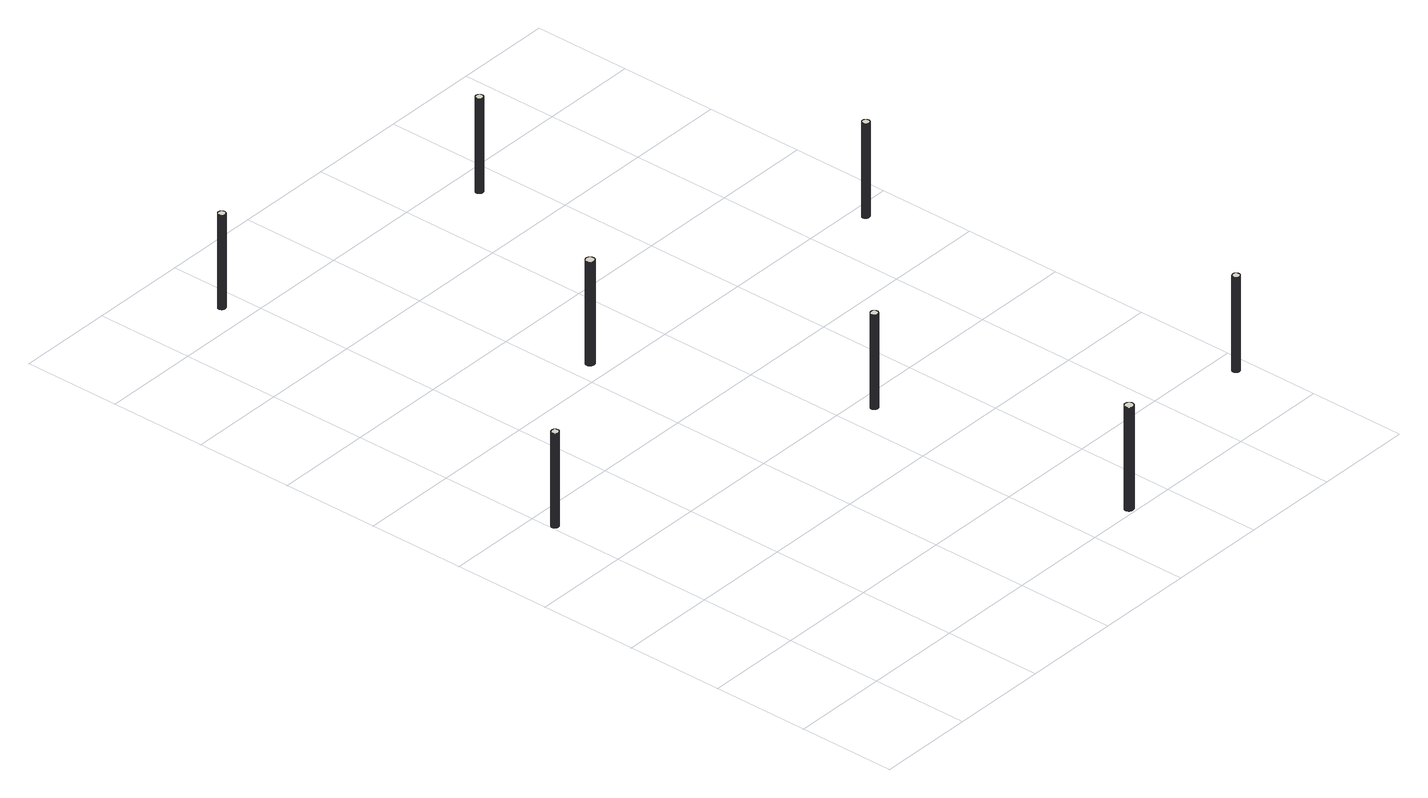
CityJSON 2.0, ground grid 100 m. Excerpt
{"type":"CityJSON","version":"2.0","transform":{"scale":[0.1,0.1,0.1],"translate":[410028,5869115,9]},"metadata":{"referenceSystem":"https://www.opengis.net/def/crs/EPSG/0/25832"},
"CityObjects":{
"building1":{"type":"Building","attributes":{"Gemeindeschluessel":"03454033","AbsoluteHoehe":"10.681","MittlereTraufHoehe":"111.329","Firsthoehe":"111.329","function":"51002_1220","roofType":"1000","measuredHeight":100.65},"address":[{"country":"Germany","locality":"Lorup"}],"geometry":[{"type":"MultiSurface","lod":"1","boundaries":[[[0,1,2,3,4,5,6,7,8,9,10,11,12,13,14,15,16,17,18,19,20,21,22,23,24,25,26,27,28,29,30,31,32,33,34,35,36,37,38,39,40,41,42,43,44,45,46,47,48,49,50,51,52,53,54,55,56,57,58,59,60,61,62,63,64,65,66,67,68]],[[69,70,71,72,73,74,75,76,77,78,79,80,81,82,83,84,85,86,87,88,89,90,91,92,93,94,95,96,97,98,99,100,101,102,103,104,105,106,107,108,109,110,111,112,113,114,115,116,117,118,119,120,121,122,123,124,125,126,127,128,129,130,131,132,133,134,135,136,137]],[[69,137,68,67]],[[70,69,67,66]],[[71,70,66,65]],[[72,71,65,64]],[[73,72,64,63]],[[74,73,63,62]],[[75,74,62,61]],[[76,75,61,60]],[[77,76,60,59]],[[78,77,59,58]],[[79,78,58,57]],[[80,79,57,56]],[[81,80,56,55]],[[82,81,55,54]],[[83,82,54,53]],[[84,83,53,52]],[[85,84,52,51]],[[86,85,51,50]],[[87,86,50,49]],[[88,87,49,48]],[[89,88,48,47]],[[90,89,47,46]],[[91,90,46,45]],[[92,91,45,44]],[[93,92,44,43]],[[94,93,43,42]],[[95,94,42,41]],[[96,95,41,40]],[[97,96,40,39]],[[98,97,39,38]],[[99,98,38,37]],[[100,99,37,36]],[[101,100,36,35]],[[102,101,35,34]],[[103,102,34,33]],[[104,103,33,32]],[[105,104,32,31]],[[106,105,31,30]],[[107,106,30,29]],[[108,107,29,28]],[[109,108,28,27]],[[110,109,27,26]],[[111,110,26,25]],[[112,111,25,24]],[[113,112,24,23]],[[114,113,23,22]],[[115,114,22,21]],[[116,115,21,20]],[[117,116,20,19]],[[118,117,19,18]],[[119,118,18,17]],[[120,119,17,16]],[[121,120,16,15]],[[122,121,15,14]],[[123,122,14,13]],[[124,123,13,12]],[[125,124,12,11]],[[126,125,11,10]],[[127,126,10,9]],[[128,127,9,8]],[[129,128,8,7]],[[130,129,7,6]],[[131,130,6,5]],[[132,131,5,4]],[[133,132,4,3]],[[134,133,3,2]],[[135,134,2,1]],[[136,135,1,0]],[[137,136,0,68]]]}]},
"building2":{"type":"Building","attributes":{"Gemeindeschluessel":"03454033","AbsoluteHoehe":"9.642","MittlereTraufHoehe":"110.21","Firsthoehe":"110.21","function":"51002_1220","roofType":"1000","measuredHeight":100.57},"address":[{"country":"Germany","locality":"Lorup"}],"geometry":[{"type":"MultiSurface","lod":"1","boundaries":[[[138,139,140,141,142,143,144,145,146,147,148,149,150,151,152,153,154,155,156,157,158,159,160,161,162,163,164,165,166,167,168,169,170,171,172,173,174,175,176,177,178,179,180,181,182,183,184,185,186,187,188,189,190,191,192,193,194,195,196,197,198,199,200,201,202,203,204,205,206,207,208,209]],[[210,211,212,213,214,215,216,217,218,219,220,221,222,223,224,225,226,227,228,229,230,231,232,233,234,235,236,237,238,239,240,241,242,243,244,245,246,247,248,249,250,251,252,253,254,255,256,257,258,259,260,261,262,263,264,265,266,267,268,269,270,271,272,273,274,275,276,277,278,279,280,281]],[[210,281,209,208]],[[211,210,208,207]],[[212,211,207,206]],[[213,212,206,205]],[[214,213,205,204]],[[215,214,204,203]],[[216,215,203,202]],[[217,216,202,201]],[[218,217,201,200]],[[219,218,200,199]],[[220,219,199,198]],[[221,220,198,197]],[[222,221,197,196]],[[223,222,196,195]],[[224,223,195,194]],[[225,224,194,193]],[[226,225,193,192]],[[227,226,192,191]],[[228,227,191,190]],[[229,228,190,189]],[[230,229,189,188]],[[231,230,188,187]],[[232,231,187,186]],[[233,232,186,185]],[[234,233,185,184]],[[235,234,184,183]],[[236,235,183,182]],[[237,236,182,181]],[[238,237,181,180]],[[239,238,180,179]],[[240,239,179,178]],[[241,240,178,177]],[[242,241,177,176]],[[243,242,176,175]],[[244,243,175,174]],[[245,244,174,173]],[[246,245,173,172]],[[247,246,172,171]],[[248,247,171,170]],[[249,248,170,169]],[[250,249,169,168]],[[251,250,168,167]],[[252,251,167,166]],[[253,252,166,165]],[[254,253,165,164]],[[255,254,164,163]],[[256,255,163,162]],[[257,256,162,161]],[[258,257,161,160]],[[259,258,160,159]],[[260,259,159,158]],[[261,260,158,157]],[[262,261,157,156]],[[263,262,156,155]],[[264,263,155,154]],[[265,264,154,153]],[[266,265,153,152]],[[267,266,152,151]],[[268,267,151,150]],[[269,268,150,149]],[[270,269,149,148]],[[271,270,148,147]],[[272,271,147,146]],[[273,272,146,145]],[[274,273,145,144]],[[275,274,144,143]],[[276,275,143,142]],[[277,276,142,141]],[[278,277,141,140]],[[279,278,140,139]],[[280,279,139,138]],[[281,280,138,209]]]}]},
"building3":{"type":"Building","attributes":{"Gemeindeschluessel":"03454033","AbsoluteHoehe":"11.215","MittlereTraufHoehe":"121.608","Firsthoehe":"121.608","function":"51002_1220","roofType":"1000","measuredHeight":110.39},"address":[{"country":"Germany","locality":"Lorup"}],"geometry":[{"type":"MultiSurface","lod":"1","boundaries":[[[282,283,284,285,286,287,288,289,290,291,292,293,294,295,296,297,298,299,300,301,302,303,304,305,306,307,308,309,310,311,312,313,314,315,316,317,318,319,320,321,322,323,324,325,326,327,328,329,330,331,332,333,334,335,336,337,338,339,340,341,342,343,344,345,346,347,348,349,350,351,352,353,354,355,356]],[[357,358,359,360,361,362,363,364,365,366,367,368,369,370,371,372,373,374,375,376,377,378,379,380,381,382,383,384,385,386,387,388,389,390,391,392,393,394,395,396,397,398,399,400,401,402,403,404,405,406,407,408,409,410,411,412,413,414,415,416,417,418,419,420,421,422,423,424,425,426,427,428,429,430,431]],[[357,431,356,355]],[[358,357,355,354]],[[359,358,354,353]],[[360,359,353,352]],[[361,360,352,351]],[[362,361,351,350]],[[363,362,350,349]],[[364,363,349,348]],[[365,364,348,347]],[[366,365,347,346]],[[367,366,346,345]],[[368,367,345,344]],[[369,368,344,343]],[[370,369,343,342]],[[371,370,342,341]],[[372,371,341,340]],[[373,372,340,339]],[[374,373,339,338]],[[375,374,338,337]],[[376,375,337,336]],[[377,376,336,335]],[[378,377,335,334]],[[379,378,334,333]],[[380,379,333,332]],[[381,380,332,331]],[[382,381,331,330]],[[383,382,330,329]],[[384,383,329,328]],[[385,384,328,327]],[[386,385,327,326]],[[387,386,326,325]],[[388,387,325,324]],[[389,388,324,323]],[[390,389,323,322]],[[391,390,322,321]],[[392,391,321,320]],[[393,392,320,319]],[[394,393,319,318]],[[395,394,318,317]],[[396,395,317,316]],[[397,396,316,315]],[[398,397,315,314]],[[399,398,314,313]],[[400,399,313,312]],[[401,400,312,311]],[[402,401,311,310]],[[403,402,310,309]],[[404,403,309,308]],[[405,404,308,307]],[[406,405,307,306]],[[407,406,306,305]],[[408,407,305,304]],[[409,408,304,303]],[[410,409,303,302]],[[411,410,302,301]],[[412,411,301,300]],[[413,412,300,299]],[[414,413,299,298]],[[415,414,298,297]],[[416,415,297,296]],[[417,416,296,295]],[[418,417,295,294]],[[419,418,294,293]],[[420,419,293,292]],[[421,420,292,291]],[[422,421,291,290]],[[423,422,290,289]],[[424,423,289,288]],[[425,424,288,287]],[[426,425,287,286]],[[427,426,286,285]],[[428,427,285,284]],[[429,428,284,283]],[[430,429,283,282]],[[431,430,282,356]]]}]},
"building4":{"type":"Building","attributes":{"Gemeindeschluessel":"03454033","AbsoluteHoehe":"10.829","MittlereTraufHoehe":"121.342","Firsthoehe":"121.342","function":"51002_1220","roofType":"1000","measuredHeight":110.51},"address":[{"country":"Germany","locality":"Lorup"}],"geometry":[{"type":"MultiSurface","lod":"1","boundaries":[[[432,433,434,435,436,437,438,439,440,441,442,443,444,445,446,447,448,449,450,451,452,453,454,455,456,457,458,459,460,461,462,463,464,465,466,467,468,469,470,471,472,473,474,475,476,477,478,479,480,481,482,483,484,485,486,487,488,489,490,491,492,493,494,495,496,497,498,499,500,501,502,503,504,505,506,507]],[[508,509,510,511,512,513,514,515,516,517,518,519,520,521,522,523,524,525,526,527,528,529,530,531,532,533,534,535,536,537,538,539,540,541,542,543,544,545,546,547,548,549,550,551,552,553,554,555,556,557,558,559,560,561,562,563,564,565,566,567,568,569,570,571,572,573,574,575,576,577,578,579,580,581,582,583]],[[508,583,507,506]],[[509,508,506,505]],[[510,509,505,504]],[[511,510,504,503]],[[512,511,503,502]],[[513,512,502,501]],[[514,513,501,500]],[[515,514,500,499]],[[516,515,499,498]],[[517,516,498,497]],[[518,517,497,496]],[[519,518,496,495]],[[520,519,495,494]],[[521,520,494,493]],[[522,521,493,492]],[[523,522,492,491]],[[524,523,491,490]],[[525,524,490,489]],[[526,525,489,488]],[[527,526,488,487]],[[528,527,487,486]],[[529,528,486,485]],[[530,529,485,484]],[[531,530,484,483]],[[532,531,483,482]],[[533,532,482,481]],[[534,533,481,480]],[[535,534,480,479]],[[536,535,479,478]],[[537,536,478,477]],[[538,537,477,476]],[[539,538,476,475]],[[540,539,475,474]],[[541,540,474,473]],[[542,541,473,472]],[[543,542,472,471]],[[544,543,471,470]],[[545,544,470,469]],[[546,545,469,468]],[[547,546,468,467]],[[548,547,467,466]],[[549,548,466,465]],[[550,549,465,464]],[[551,550,464,463]],[[552,551,463,462]],[[553,552,462,461]],[[554,553,461,460]],[[555,554,460,459]],[[556,555,459,458]],[[557,556,458,457]],[[558,557,457,456]],[[559,558,456,455]],[[560,559,455,454]],[[561,560,454,453]],[[562,561,453,452]],[[563,562,452,451]],[[564,563,451,450]],[[565,564,450,449]],[[566,565,449,448]],[[567,566,448,447]],[[568,567,447,446]],[[569,568,446,445]],[[570,569,445,444]],[[571,570,444,443]],[[572,571,443,442]],[[573,572,442,441]],[[574,573,441,440]],[[575,574,440,439]],[[576,575,439,438]],[[577,576,438,437]],[[578,577,437,436]],[[579,578,436,435]],[[580,579,435,434]],[[581,580,434,433]],[[582,581,433,432]],[[583,582,432,507]]]}]},
"building5":{"type":"Building","attributes":{"Gemeindeschluessel":"03454033","AbsoluteHoehe":"10.778","MittlereTraufHoehe":"111.616","Firsthoehe":"111.616","function":"51002_1220","roofType":"1000","measuredHeight":100.84},"address":[{"country":"Germany","locality":"Lorup"}],"geometry":[{"type":"MultiSurface","lod":"1","boundaries":[[[584,585,586,587,588,589,590,591,592,593,594,595,596,597,598,599,600,601,602,603,604,605,606,607,608,609,610,611,612,613,614,615,616,617,618,619,620,621,622,623,624,625,626,627,628,629,630,631,632,633,634,635,636,637,638,639,640,641,642,643,644,645,646,647,648,649,650,651,652,653,654,655]],[[656,657,658,659,660,661,662,663,664,665,666,667,668,669,670,671,672,673,674,675,676,677,678,679,680,681,682,683,684,685,686,687,688,689,690,691,692,693,694,695,696,697,698,699,700,701,702,703,704,705,706,707,708,709,710,711,712,713,714,715,716,717,718,719,720,721,722,723,724,725,726,727]],[[656,727,655,654]],[[657,656,654,653]],[[658,657,653,652]],[[659,658,652,651]],[[660,659,651,650]],[[661,660,650,649]],[[662,661,649,648]],[[663,662,648,647]],[[664,663,647,646]],[[665,664,646,645]],[[666,665,645,644]],[[667,666,644,643]],[[668,667,643,642]],[[669,668,642,641]],[[670,669,641,640]],[[671,670,640,639]],[[672,671,639,638]],[[673,672,638,637]],[[674,673,637,636]],[[675,674,636,635]],[[676,675,635,634]],[[677,676,634,633]],[[678,677,633,632]],[[679,678,632,631]],[[680,679,631,630]],[[681,680,630,629]],[[682,681,629,628]],[[683,682,628,627]],[[684,683,627,626]],[[685,684,626,625]],[[686,685,625,624]],[[687,686,624,623]],[[688,687,623,622]],[[689,688,622,621]],[[690,689,621,620]],[[691,690,620,619]],[[692,691,619,618]],[[693,692,618,617]],[[694,693,617,616]],[[695,694,616,615]],[[696,695,615,614]],[[697,696,614,613]],[[698,697,613,612]],[[699,698,612,611]],[[700,699,611,610]],[[701,700,610,609]],[[702,701,609,608]],[[703,702,608,607]],[[704,703,607,606]],[[705,704,606,605]],[[706,705,605,604]],[[707,706,604,603]],[[708,707,603,602]],[[709,708,602,601]],[[710,709,601,600]],[[711,710,600,599]],[[712,711,599,598]],[[713,712,598,597]],[[714,713,597,596]],[[715,714,596,595]],[[716,715,595,594]],[[717,716,594,593]],[[718,717,593,592]],[[719,718,592,591]],[[720,719,591,590]],[[721,720,590,589]],[[722,721,589,588]],[[723,722,588,587]],[[724,723,587,586]],[[725,724,586,585]],[[726,725,585,584]],[[727,726,584,655]]]}]},
"building6":{"type":"Building","attributes":{"Gemeindeschluessel":"03454033","AbsoluteHoehe":"9.78","MittlereTraufHoehe":"110.847","Firsthoehe":"110.847","function":"51002_1220","roofType":"1000","measuredHeight":101.07},"address":[{"country":"Germany","locality":"Lorup"}],"geometry":[{"type":"MultiSurface","lod":"1","boundaries":[[[728,729,730,731,732,733,734,735,736,737,738,739,740,741,742,743,744,745,746,747,748,749,750,751,752,753,754,755,756,757,758,759,760,761,762,763,764,765,766,767,768,769,770,771,772,773,774,775,776,777,778,779,780,781,782,783,784,785,786,787,788,789,790,791,792,793,794,795,796,797,798]],[[799,800,801,802,803,804,805,806,807,808,809,810,811,812,813,814,815,816,817,818,819,820,821,822,823,824,825,826,827,828,829,830,831,832,833,834,835,836,837,838,839,840,841,842,843,844,845,846,847,848,849,850,851,852,853,854,855,856,857,858,859,860,861,862,863,864,865,866,867,868,869]],[[799,869,798,797]],[[800,799,797,796]],[[801,800,796,795]],[[802,801,795,794]],[[803,802,794,793]],[[804,803,793,792]],[[805,804,792,791]],[[806,805,791,790]],[[807,806,790,789]],[[808,807,789,788]],[[809,808,788,787]],[[810,809,787,786]],[[811,810,786,785]],[[812,811,785,784]],[[813,812,784,783]],[[814,813,783,782]],[[815,814,782,781]],[[816,815,781,780]],[[817,816,780,779]],[[818,817,779,778]],[[819,818,778,777]],[[820,819,777,776]],[[821,820,776,775]],[[822,821,775,774]],[[823,822,774,773]],[[824,823,773,772]],[[825,824,772,771]],[[826,825,771,770]],[[827,826,770,769]],[[828,827,769,768]],[[829,828,768,767]],[[830,829,767,766]],[[831,830,766,765]],[[832,831,765,764]],[[833,832,764,763]],[[834,833,763,762]],[[835,834,762,761]],[[836,835,761,760]],[[837,836,760,759]],[[838,837,759,758]],[[839,838,758,757]],[[840,839,757,756]],[[841,840,756,755]],[[842,841,755,754]],[[843,842,754,753]],[[844,843,753,752]],[[845,844,752,751]],[[846,845,751,750]],[[847,846,750,749]],[[848,847,749,748]],[[849,848,748,747]],[[850,849,747,746]],[[851,850,746,745]],[[852,851,745,744]],[[853,852,744,743]],[[854,853,743,742]],[[855,854,742,741]],[[856,855,741,740]],[[857,856,740,739]],[[858,857,739,738]],[[859,858,738,737]],[[860,859,737,736]],[[861,860,736,735]],[[862,861,735,734]],[[863,862,734,733]],[[864,863,733,732]],[[865,864,732,731]],[[866,865,731,730]],[[867,866,730,729]],[[868,867,729,728]],[[869,868,728,798]]]}]},
"building7":{"type":"Building","attributes":{"Gemeindeschluessel":"03454033","AbsoluteHoehe":"11.916","MittlereTraufHoehe":"113.248","Firsthoehe":"113.248","function":"51002_1220","roofType":"1000","measuredHeight":101.33},"address":[{"country":"Germany","locality":"Lorup"}],"geometry":[{"type":"MultiSurface","lod":"1","boundaries":[[[870,871,872,873,874,875,876,877,878,879,880,881,882,883,884,885,886,887,888,889,890,891,892,893,894,895,896,897,898,899,900,901,902,903,904,905,906,907,908,909,910,911,912,913,914,915,916,917,918,919,920,921,922,923,924,925,926,927,928,929,930,931,932,933,934,935,936,937,938,939,940,941]],[[942,943,944,945,946,947,948,949,950,951,952,953,954,955,956,957,958,959,960,961,962,963,964,965,966,967,968,969,970,971,972,973,974,975,976,977,978,979,980,981,982,983,984,985,986,987,988,989,990,991,992,993,994,995,996,997,998,999,1000,1001,1002,1003,1004,1005,1006,1007,1008,1009,1010,1011,1012,1013]],[[942,1013,941,940]],[[943,942,940,939]],[[944,943,939,938]],[[945,944,938,937]],[[946,945,937,936]],[[947,946,936,935]],[[948,947,935,934]],[[949,948,934,933]],[[950,949,933,932]],[[951,950,932,931]],[[952,951,931,930]],[[953,952,930,929]],[[954,953,929,928]],[[955,954,928,927]],[[956,955,927,926]],[[957,956,926,925]],[[958,957,925,924]],[[959,958,924,923]],[[960,959,923,922]],[[961,960,922,921]],[[962,961,921,920]],[[963,962,920,919]],[[964,963,919,918]],[[965,964,918,917]],[[966,965,917,916]],[[967,966,916,915]],[[968,967,915,914]],[[969,968,914,913]],[[970,969,913,912]],[[971,970,912,911]],[[972,971,911,910]],[[973,972,910,909]],[[974,973,909,908]],[[975,974,908,907]],[[976,975,907,906]],[[977,976,906,905]],[[978,977,905,904]],[[979,978,904,903]],[[980,979,903,902]],[[981,980,902,901]],[[982,981,901,900]],[[983,982,900,899]],[[984,983,899,898]],[[985,984,898,897]],[[986,985,897,896]],[[987,986,896,895]],[[988,987,895,894]],[[989,988,894,893]],[[990,989,893,892]],[[991,990,892,891]],[[992,991,891,890]],[[993,992,890,889]],[[994,993,889,888]],[[995,994,888,887]],[[996,995,887,886]],[[997,996,886,885]],[[998,997,885,884]],[[999,998,884,883]],[[1000,999,883,882]],[[1001,1000,882,881]],[[1002,1001,881,880]],[[1003,1002,880,879]],[[1004,1003,879,878]],[[1005,1004,878,877]],[[1006,1005,877,876]],[[1007,1006,876,875]],[[1008,1007,875,874]],[[1009,1008,874,873]],[[1010,1009,873,872]],[[1011,1010,872,871]],[[1012,1011,871,870]],[[1013,1012,870,941]]]}]},
"building8":{"type":"Building","attributes":{"Gemeindeschluessel":"03454033","AbsoluteHoehe":"11.683","MittlereTraufHoehe":"112.463","Firsthoehe":"112.463","function":"51002_1220","roofType":"1000","measuredHeight":100.78},"address":[{"country":"Germany","locality":"Lorup"}],"geometry":[{"type":"MultiSurface","lod":"1","boundaries":[[[1014,1015,1016,1017,1018,1019,1020,1021,1022,1023,1024,1025,1026,1027,1028,1029,1030,1031,1032,1033,1034,1035,1036,1037,1038,1039,1040,1041,1042,1043,1044,1045,1046,1047,1048,1049,1050,1051,1052,1053,1054,1055,1056,1057,1058,1059,1060,1061,1062,1063,1064,1065,1066,1067,1068,1069,1070,1071,1072,1073,1074,1075,1076,1077,1078,1079,1080,1081,1082,1083,1084,1085]],[[1086,1087,1088,1089,1090,1091,1092,1093,1094,1095,1096,1097,1098,1099,1100,1101,1102,1103,1104,1105,1106,1107,1108,1109,1110,1111,1112,1113,1114,1115,1116,1117,1118,1119,1120,1121,1122,1123,1124,1125,1126,1127,1128,1129,1130,1131,1132,1133,1134,1135,1136,1137,1138,1139,1140,1141,1142,1143,1144,1145,1146,1147,1148,1149,1150,1151,1152,1153,1154,1155,1156,1157]],[[1086,1157,1085,1084]],[[1087,1086,1084,1083]],[[1088,1087,1083,1082]],[[1089,1088,1082,1081]],[[1090,1089,1081,1080]],[[1091,1090,1080,1079]],[[1092,1091,1079,1078]],[[1093,1092,1078,1077]],[[1094,1093,1077,1076]],[[1095,1094,1076,1075]],[[1096,1095,1075,1074]],[[1097,1096,1074,1073]],[[1098,1097,1073,1072]],[[1099,1098,1072,1071]],[[1100,1099,1071,1070]],[[1101,1100,1070,1069]],[[1102,1101,1069,1068]],[[1103,1102,1068,1067]],[[1104,1103,1067,1066]],[[1105,1104,1066,1065]],[[1106,1105,1065,1064]],[[1107,1106,1064,1063]],[[1108,1107,1063,1062]],[[1109,1108,1062,1061]],[[1110,1109,1061,1060]],[[1111,1110,1060,1059]],[[1112,1111,1059,1058]],[[1113,1112,1058,1057]],[[1114,1113,1057,1056]],[[1115,1114,1056,1055]],[[1116,1115,1055,1054]],[[1117,1116,1054,1053]],[[1118,1117,1053,1052]],[[1119,1118,1052,1051]],[[1120,1119,1051,1050]],[[1121,1120,1050,1049]],[[1122,1121,1049,1048]],[[1123,1122,1048,1047]],[[1124,1123,1047,1046]],[[1125,1124,1046,1045]],[[1126,1125,1045,1044]],[[1127,1126,1044,1043]],[[1128,1127,1043,1042]],[[1129,1128,1042,1041]],[[1130,1129,1041,1040]],[[1131,1130,1040,1039]],[[1132,1131,1039,1038]],[[1133,1132,1038,1037]],[[1134,1133,1037,1036]],[[1135,1134,1036,1035]],[[1136,1135,1035,1034]],[[1137,1136,1034,1033]],[[1138,1137,1033,1032]],[[1139,1138,1032,1031]],[[1140,1139,1031,1030]],[[1141,1140,1030,1029]],[[1142,1141,1029,1028]],[[1143,1142,1028,1027]],[[1144,1143,1027,1026]],[[1145,1144,1026,1025]],[[1146,1145,1025,1024]],[[1147,1146,1024,1023]],[[1148,1147,1023,1022]],[[1149,1148,1022,1021]],[[1150,1149,1021,1020]],[[1151,1150,1020,1019]],[[1152,1151,1019,1018]],[[1153,1152,1018,1017]],[[1154,1153,1017,1016]],[[1155,1154,1016,1015]],[[1156,1155,1015,1014]],[[1157,1156,1014,1085]]]}]}
},
"vertices":[
[21,3795,1023],[17,3793,1023],[14,3790,1023],[11,3787,1023],[9,3783,1023],[7,3780,1023],[6,3777,1023],[5,3774,1023],[4,3771,1023],[4,3768,1023],[4,3765,1023],[4,3763,1023],[4,3760,1023],[4,3758,1023],[5,3755,1023],[5,3752,1023],[7,3749,1023],[8,3746,1023],[10,3743,1023],[12,3739,1023],[15,3736,1023],[18,3734,1023],[22,3731,1023],[23,3731,1023],[27,3729,1023],[31,3727,1023],[35,3726,1023],[39,3726,1023],[43,3726,1023],[46,3726,1023],[50,3727,1023],[53,3728,1023],[55,3729,1023],[58,3730,1023],[60,3731,1023],[62,3732,1023],[64,3734,1023],[67,3736,1023],[69,3738,1023],[71,3740,1023],[73,3743,1023],[75,3746,1023],[76,3750,1023],[77,3754,1023],[78,3758,1023],[79,3763,1023],[79,3765,1023],[78,3770,1023],[77,3774,1023],[76,3778,1023],[74,3781,1023],[73,3784,1023],[71,3787,1023],[68,3790,1023],[66,3792,1023],[64,3794,1023],[62,3795,1023],[60,3796,1023],[57,3798,1023],[55,3799,1023],[52,3800,1023],[49,3800,1023],[46,3801,1023],[43,3801,1023],[39,3801,1023],[35,3801,1023],[31,3800,1023],[27,3798,1023],[23,3796,1023],[27,3798,17],[31,3800,17],[35,3801,17],[39,3801,17],[43,3801,17],[46,3801,17],[49,3800,17],[52,3800,17],[55,3799,17],[57,3798,17],[60,3796,17],[62,3795,17],[64,3794,17],[66,3792,17],[68,3790,17],[71,3787,17],[73,3784,17],[74,3781,17],[76,3778,17],[77,3774,17],[78,3770,17],[79,3765,17],[79,3763,17],[78,3758,17],[77,3754,17],[76,3750,17],[75,3746,17],[73,3743,17],[71,3740,17],[69,3738,17],[67,3736,17],[64,3734,17],[62,3732,17],[60,3731,17],[58,3730,17],[55,3729,17],[53,3728,17],[50,3727,17],[46,3726,17],[43,3726,17],[39,3726,17],[35,3726,17],[31,3727,17],[27,3729,17],[23,3731,17],[22,3731,17],[18,3734,17],[15,3736,17],[12,3739,17],[10,3743,17],[8,3746,17],[7,3749,17],[5,3752,17],[5,3755,17],[4,3758,17],[4,3760,17],[4,3763,17],[4,3765,17],[4,3768,17],[4,3771,17],[5,3774,17],[6,3777,17],[7,3780,17],[9,3783,17],[11,3787,17],[14,3790,17],[17,3793,17],[21,3795,17],[23,3796,17],
[776,8306,1012],[775,8306,1012],[771,8303,1012],[768,8301,1012],[765,8298,1012],[763,8295,1012],[761,8291,1012],[760,8288,1012],[759,8285,1012],[758,8282,1012],[757,8279,1012],[757,8277,1012],[757,8274,1012],[757,8272,1012],[757,8269,1012],[758,8266,1012],[759,8263,1012],[760,8260,1012],[761,8257,1012],[763,8254,1012],[765,8251,1012],[768,8247,1012],[771,8245,1012],[775,8242,1012],[776,8242,1012],[776,8241,1012],[780,8239,1012],[784,8238,1012],[788,8237,1012],[792,8237,1012],[796,8237,1012],[799,8237,1012],[803,8238,1012],[806,8238,1012],[808,8239,1012],[811,8241,1012],[813,8242,1012],[815,8243,1012],[817,8245,1012],[820,8246,1012],[822,8249,1012],[824,8251,1012],[826,8254,1012],[828,8257,1012],[829,8261,1012],[830,8265,1012],[831,8269,1012],[832,8273,1012],[832,8274,1012],[832,8275,1012],[831,8279,1012],[830,8284,1012],[829,8287,1012],[828,8291,1012],[826,8294,1012],[824,8297,1012],[822,8300,1012],[820,8302,1012],[817,8304,1012],[815,8305,1012],[813,8306,1012],[811,8308,1012],[808,8309,1012],[806,8310,1012],[803,8311,1012],[799,8311,1012],[796,8311,1012],[792,8311,1012],[788,8311,1012],[784,8310,1012],[780,8309,1012],[776,8307,1012],[780,8309,6],[784,8310,6],[788,8311,6],[792,8311,6],[796,8311,6],[799,8311,6],[803,8311,6],[806,8310,6],[808,8309,6],[811,8308,6],[813,8306,6],[815,8305,6],[817,8304,6],[820,8302,6],[822,8300,6],[824,8297,6],[826,8294,6],[828,8291,6],[829,8287,6],[830,8284,6],[831,8279,6],[832,8275,6],[832,8274,6],[832,8273,6],[831,8269,6],[830,8265,6],[829,8261,6],[828,8257,6],[826,8254,6],[824,8251,6],[822,8249,6],[820,8246,6],[817,8245,6],[815,8243,6],[813,8242,6],[811,8241,6],[808,8239,6],[806,8238,6],[803,8238,6],[799,8237,6],[796,8237,6],[792,8237,6],[788,8237,6],[784,8238,6],[780,8239,6],[776,8241,6],[776,8242,6],[775,8242,6],[771,8245,6],[768,8247,6],[765,8251,6],[763,8254,6],[761,8257,6],[760,8260,6],[759,8263,6],[758,8266,6],[757,8269,6],[757,8272,6],[757,8274,6],[757,8277,6],[757,8279,6],[758,8282,6],[759,8285,6],[760,8288,6],[761,8291,6],[763,8295,6],[765,8298,6],[768,8301,6],[771,8303,6],[775,8306,6],[776,8306,6],[776,8307,6],
[3498,78,1126],[3496,74,1126],[3494,71,1126],[3493,67,1126],[3492,64,1126],[3491,60,1126],[3490,57,1126],[3490,54,1126],[3490,51,1126],[3490,48,1126],[3490,46,1126],[3491,43,1126],[3492,40,1126],[3493,37,1126],[3494,34,1126],[3496,30,1126],[3498,27,1126],[3500,24,1126],[3503,21,1126],[3505,19,1126],[3507,18,1126],[3511,15,1126],[3515,12,1126],[3520,10,1126],[3525,9,1126],[3530,8,1126],[3534,8,1126],[3539,8,1126],[3543,9,1126],[3547,10,1126],[3551,11,1126],[3554,13,1126],[3557,14,1126],[3560,16,1126],[3562,18,1126],[3565,20,1126],[3566,22,1126],[3568,24,1126],[3570,26,1126],[3572,29,1126],[3573,32,1126],[3575,35,1126],[3576,38,1126],[3577,42,1126],[3578,46,1126],[3578,50,1126],[3578,55,1126],[3578,60,1126],[3576,64,1126],[3575,69,1126],[3573,74,1126],[3570,78,1126],[3566,82,1126],[3565,84,1126],[3564,84,1126],[3561,87,1126],[3558,89,1126],[3554,91,1126],[3550,93,1126],[3547,94,1126],[3544,95,1126],[3540,96,1126],[3537,96,1126],[3534,96,1126],[3532,96,1126],[3529,96,1126],[3526,95,1126],[3523,95,1126],[3520,94,1126],[3517,93,1126],[3513,91,1126],[3510,89,1126],[3507,87,1126],[3503,84,1126],[3500,80,1126],[3503,84,22],[3507,87,22],[3510,89,22],[3513,91,22],[3517,93,22],[3520,94,22],[3523,95,22],[3526,95,22],[3529,96,22],[3532,96,22],[3534,96,22],[3537,96,22],[3540,96,22],[3544,95,22],[3547,94,22],[3550,93,22],[3554,91,22],[3558,89,22],[3561,87,22],[3564,84,22],[3565,84,22],[3566,82,22],[3570,78,22],[3573,74,22],[3575,69,22],[3576,64,22],[3578,60,22],[3578,55,22],[3578,50,22],[3578,46,22],[3577,42,22],[3576,38,22],[3575,35,22],[3573,32,22],[3572,29,22],[3570,26,22],[3568,24,22],[3566,22,22],[3565,20,22],[3562,18,22],[3560,16,22],[3557,14,22],[3554,13,22],[3551,11,22],[3547,10,22],[3543,9,22],[3539,8,22],[3534,8,22],[3530,8,22],[3525,9,22],[3520,10,22],[3515,12,22],[3511,15,22],[3507,18,22],[3505,19,22],[3503,21,22],[3500,24,22],[3498,27,22],[3496,30,22],[3494,34,22],[3493,37,22],[3492,40,22],[3491,43,22],[3490,46,22],[3490,48,22],[3490,51,22],[3490,54,22],[3490,57,22],[3491,60,22],[3492,64,22],[3493,67,22],[3494,71,22],[3496,74,22],[3498,78,22],[3500,80,22],
[2176,5175,1123],[2177,5175,1123],[2180,5170,1123],[2183,5167,1123],[2187,5163,1123],[2191,5160,1123],[2195,5158,1123],[2199,5156,1123],[2203,5155,1123],[2207,5154,1123],[2211,5153,1123],[2214,5153,1123],[2218,5153,1123],[2221,5154,1123],[2224,5154,1123],[2227,5155,1123],[2230,5156,1123],[2232,5157,1123],[2235,5158,1123],[2237,5159,1123],[2240,5161,1123],[2243,5163,1123],[2246,5166,1123],[2248,5169,1123],[2251,5172,1123],[2253,5176,1123],[2255,5180,1123],[2257,5184,1123],[2258,5189,1123],[2259,5194,1123],[2259,5199,1123],[2258,5204,1123],[2258,5205,1123],[2258,5206,1123],[2257,5210,1123],[2255,5214,1123],[2254,5218,1123],[2252,5222,1123],[2250,5224,1123],[2247,5227,1123],[2245,5229,1123],[2243,5232,1123],[2240,5233,1123],[2238,5235,1123],[2236,5236,1123],[2233,5237,1123],[2230,5239,1123],[2227,5240,1123],[2224,5241,1123],[2220,5241,1123],[2216,5241,1123],[2212,5241,1123],[2208,5241,1123],[2204,5240,1123],[2202,5240,1123],[2198,5238,1123],[2194,5237,1123],[2191,5234,1123],[2187,5232,1123],[2184,5229,1123],[2182,5227,1123],[2180,5224,1123],[2178,5221,1123],[2176,5219,1123],[2175,5216,1123],[2174,5214,1123],[2173,5211,1123],[2172,5208,1123],[2171,5205,1123],[2171,5202,1123],[2171,5199,1123],[2171,5195,1123],[2171,5191,1123],[2172,5187,1123],[2173,5183,1123],[2175,5179,1123],[2173,5183,18],[2172,5187,18],[2171,5191,18],[2171,5195,18],[2171,5199,18],[2171,5202,18],[2171,5205,18],[2172,5208,18],[2173,5211,18],[2174,5214,18],[2175,5216,18],[2176,5219,18],[2178,5221,18],[2180,5224,18],[2182,5227,18],[2184,5229,18],[2187,5232,18],[2191,5234,18],[2194,5237,18],[2198,5238,18],[2202,5240,18],[2204,5240,18],[2208,5241,18],[2212,5241,18],[2216,5241,18],[2220,5241,18],[2224,5241,18],[2227,5240,18],[2230,5239,18],[2233,5237,18],[2236,5236,18],[2238,5235,18],[2240,5233,18],[2243,5232,18],[2245,5229,18],[2247,5227,18],[2250,5224,18],[2252,5222,18],[2254,5218,18],[2255,5214,18],[2257,5210,18],[2258,5206,18],[2258,5205,18],[2258,5204,18],[2259,5199,18],[2259,5194,18],[2258,5189,18],[2257,5184,18],[2255,5180,18],[2253,5176,18],[2251,5172,18],[2248,5169,18],[2246,5166,18],[2243,5163,18],[2240,5161,18],[2237,5159,18],[2235,5158,18],[2232,5157,18],[2230,5156,18],[2227,5155,18],[2224,5154,18],[2221,5154,18],[2218,5153,18],[2214,5153,18],[2211,5153,18],[2207,5154,18],[2203,5155,18],[2199,5156,18],[2195,5158,18],[2191,5160,18],[2187,5163,18],[2183,5167,18],[2180,5170,18],[2177,5175,18],[2176,5175,18],[2175,5179,18],
[3290,2788,1026],[3291,2788,1026],[3295,2786,1026],[3299,2785,1026],[3303,2784,1026],[3307,2783,1026],[3311,2783,1026],[3314,2784,1026],[3318,2784,1026],[3321,2785,1026],[3323,2786,1026],[3326,2787,1026],[3328,2788,1026],[3330,2790,1026],[3332,2791,1026],[3334,2793,1026],[3337,2795,1026],[3339,2798,1026],[3341,2801,1026],[3343,2804,1026],[3344,2807,1026],[3345,2811,1026],[3346,2816,1026],[3347,2820,1026],[3347,2821,1026],[3347,2822,1026],[3346,2827,1026],[3345,2831,1026],[3344,2835,1026],[3343,2838,1026],[3341,2841,1026],[3339,2844,1026],[3337,2847,1026],[3335,2849,1026],[3332,2851,1026],[3330,2852,1026],[3328,2854,1026],[3326,2855,1026],[3323,2856,1026],[3321,2857,1026],[3318,2858,1026],[3315,2859,1026],[3311,2859,1026],[3307,2859,1026],[3303,2859,1026],[3300,2858,1026],[3295,2856,1026],[3291,2854,1026],[3290,2854,1026],[3289,2853,1026],[3285,2851,1026],[3282,2848,1026],[3279,2845,1026],[3277,2842,1026],[3275,2838,1026],[3274,2835,1026],[3273,2832,1026],[3272,2829,1026],[3271,2826,1026],[3271,2824,1026],[3271,2821,1026],[3271,2819,1026],[3271,2816,1026],[3272,2813,1026],[3273,2810,1026],[3274,2807,1026],[3275,2804,1026],[3277,2801,1026],[3279,2798,1026],[3282,2795,1026],[3285,2792,1026],[3289,2789,1026],[3285,2792,18],[3282,2795,18],[3279,2798,18],[3277,2801,18],[3275,2804,18],[3274,2807,18],[3273,2810,18],[3272,2813,18],[3271,2816,18],[3271,2819,18],[3271,2821,18],[3271,2824,18],[3271,2826,18],[3272,2829,18],[3273,2832,18],[3274,2835,18],[3275,2838,18],[3277,2842,18],[3279,2845,18],[3282,2848,18],[3285,2851,18],[3289,2853,18],[3290,2854,18],[3291,2854,18],[3295,2856,18],[3300,2858,18],[3303,2859,18],[3307,2859,18],[3311,2859,18],[3315,2859,18],[3318,2858,18],[3321,2857,18],[3323,2856,18],[3326,2855,18],[3328,2854,18],[3330,2852,18],[3332,2851,18],[3335,2849,18],[3337,2847,18],[3339,2844,18],[3341,2841,18],[3343,2838,18],[3344,2835,18],[3345,2831,18],[3346,2827,18],[3347,2822,18],[3347,2821,18],[3347,2820,18],[3346,2816,18],[3345,2811,18],[3344,2807,18],[3343,2804,18],[3341,2801,18],[3339,2798,18],[3337,2795,18],[3334,2793,18],[3332,2791,18],[3330,2790,18],[3328,2788,18],[3326,2787,18],[3323,2786,18],[3321,2785,18],[3318,2784,18],[3314,2784,18],[3311,2783,18],[3307,2783,18],[3303,2784,18],[3299,2785,18],[3295,2786,18],[3291,2788,18],[3290,2788,18],[3289,2789,18],
[3660,7691,1018],[3664,7689,1018],[3668,7687,1018],[3672,7686,1018],[3676,7686,1018],[3680,7686,1018],[3683,7686,1018],[3686,7687,1018],[3689,7688,1018],[3692,7689,1018],[3695,7690,1018],[3697,7691,1018],[3699,7692,1018],[3701,7694,1018],[3703,7696,1018],[3706,7698,1018],[3708,7700,1018],[3710,7703,1018],[3711,7706,1018],[3713,7710,1018],[3714,7714,1018],[3715,7718,1018],[3716,7722,1018],[3716,7723,1018],[3716,7724,1018],[3715,7729,1018],[3714,7733,1018],[3713,7737,1018],[3711,7740,1018],[3710,7743,1018],[3708,7746,1018],[3706,7749,1018],[3703,7751,1018],[3701,7753,1018],[3699,7754,1018],[3697,7756,1018],[3695,7757,1018],[3692,7758,1018],[3689,7759,1018],[3686,7760,1018],[3683,7760,1018],[3680,7761,1018],[3676,7761,1018],[3672,7760,1018],[3668,7759,1018],[3664,7758,1018],[3660,7756,1018],[3659,7756,1018],[3659,7755,1018],[3655,7753,1018],[3652,7750,1018],[3649,7747,1018],[3647,7744,1018],[3645,7741,1018],[3643,7737,1018],[3642,7734,1018],[3642,7731,1018],[3641,7729,1018],[3641,7726,1018],[3641,7723,1018],[3641,7721,1018],[3641,7718,1018],[3642,7715,1018],[3642,7712,1018],[3643,7709,1018],[3645,7706,1018],[3647,7703,1018],[3649,7700,1018],[3652,7697,1018],[3655,7694,1018],[3659,7691,1018],[3655,7694,8],[3652,7697,8],[3649,7700,8],[3647,7703,8],[3645,7706,8],[3643,7709,8],[3642,7712,8],[3642,7715,8],[3641,7718,8],[3641,7721,8],[3641,7723,8],[3641,7726,8],[3641,7729,8],[3642,7731,8],[3642,7734,8],[3643,7737,8],[3645,7741,8],[3647,7744,8],[3649,7747,8],[3652,7750,8],[3655,7753,8],[3659,7755,8],[3659,7756,8],[3660,7756,8],[3664,7758,8],[3668,7759,8],[3672,7760,8],[3676,7761,8],[3680,7761,8],[3683,7760,8],[3686,7760,8],[3689,7759,8],[3692,7758,8],[3695,7757,8],[3697,7756,8],[3699,7754,8],[3701,7753,8],[3703,7751,8],[3706,7749,8],[3708,7746,8],[3710,7743,8],[3711,7740,8],[3713,7737,8],[3714,7733,8],[3715,7729,8],[3716,7724,8],[3716,7723,8],[3716,7722,8],[3715,7718,8],[3714,7714,8],[3713,7710,8],[3711,7706,8],[3710,7703,8],[3708,7700,8],[3706,7698,8],[3703,7696,8],[3701,7694,8],[3699,7692,8],[3697,7691,8],[3695,7690,8],[3692,7689,8],[3689,7688,8],[3686,7687,8],[3683,7686,8],[3680,7686,8],[3676,7686,8],[3672,7686,8],[3668,7687,8],[3664,7689,8],[3660,7691,8],[3659,7691,8],
[5800,711,1042],[5801,710,1042],[5805,708,1042],[5809,707,1042],[5813,706,1042],[5817,706,1042],[5820,706,1042],[5824,706,1042],[5827,707,1042],[5830,708,1042],[5833,708,1042],[5835,710,1042],[5838,711,1042],[5840,712,1042],[5842,714,1042],[5844,716,1042],[5846,718,1042],[5848,720,1042],[5850,723,1042],[5852,726,1042],[5854,730,1042],[5855,734,1042],[5856,738,1042],[5856,742,1042],[5856,743,1042],[5856,744,1042],[5856,749,1042],[5855,753,1042],[5854,757,1042],[5852,760,1042],[5850,763,1042],[5848,766,1042],[5846,769,1042],[5844,771,1042],[5842,773,1042],[5840,774,1042],[5838,776,1042],[5835,777,1042],[5833,778,1042],[5830,779,1042],[5827,780,1042],[5824,780,1042],[5820,781,1042],[5817,781,1042],[5813,780,1042],[5809,779,1042],[5805,778,1042],[5801,776,1042],[5800,776,1042],[5799,775,1042],[5796,773,1042],[5792,770,1042],[5790,767,1042],[5787,764,1042],[5786,760,1042],[5784,757,1042],[5783,754,1042],[5782,751,1042],[5782,748,1042],[5781,746,1042],[5781,743,1042],[5781,741,1042],[5782,738,1042],[5782,735,1042],[5783,732,1042],[5784,729,1042],[5786,726,1042],[5787,723,1042],[5790,720,1042],[5792,717,1042],[5796,714,1042],[5799,711,1042],[5796,714,29],[5792,717,29],[5790,720,29],[5787,723,29],[5786,726,29],[5784,729,29],[5783,732,29],[5782,735,29],[5782,738,29],[5781,741,29],[5781,743,29],[5781,746,29],[5782,748,29],[5782,751,29],[5783,754,29],[5784,757,29],[5786,760,29],[5787,764,29],[5790,767,29],[5792,770,29],[5796,773,29],[5799,775,29],[5800,776,29],[5801,776,29],[5805,778,29],[5809,779,29],[5813,780,29],[5817,781,29],[5820,781,29],[5824,780,29],[5827,780,29],[5830,779,29],[5833,778,29],[5835,777,29],[5838,776,29],[5840,774,29],[5842,773,29],[5844,771,29],[5846,769,29],[5848,766,29],[5850,763,29],[5852,760,29],[5854,757,29],[5855,753,29],[5856,749,29],[5856,744,29],[5856,743,29],[5856,742,29],[5856,738,29],[5855,734,29],[5854,730,29],[5852,726,29],[5850,723,29],[5848,720,29],[5846,718,29],[5844,716,29],[5842,714,29],[5840,712,29],[5838,711,29],[5835,710,29],[5833,708,29],[5830,708,29],[5827,707,29],[5824,706,29],[5820,706,29],[5817,706,29],[5813,706,29],[5809,707,29],[5805,708,29],[5801,710,29],[5800,711,29],[5799,711,29],
[5536,4852,1035],[5535,4851,1035],[5534,4847,1035],[5533,4843,1035],[5533,4839,1035],[5533,4835,1035],[5533,4831,1035],[5534,4828,1035],[5535,4825,1035],[5536,4822,1035],[5537,4819,1035],[5538,4817,1035],[5540,4815,1035],[5541,4813,1035],[5543,4811,1035],[5545,4809,1035],[5548,4807,1035],[5550,4805,1035],[5553,4803,1035],[5557,4802,1035],[5561,4801,1035],[5565,4800,1035],[5569,4799,1035],[5573,4800,1035],[5574,4800,1035],[5575,4800,1035],[5579,4801,1035],[5583,4802,1035],[5587,4803,1035],[5591,4805,1035],[5593,4808,1035],[5596,4810,1035],[5598,4812,1035],[5600,4815,1035],[5602,4817,1035],[5603,4819,1035],[5604,4822,1035],[5605,4824,1035],[5606,4827,1035],[5607,4829,1035],[5607,4832,1035],[5607,4836,1035],[5607,4839,1035],[5607,4843,1035],[5606,4847,1035],[5605,4850,1035],[5603,4854,1035],[5601,4858,1035],[5600,4859,1035],[5600,4860,1035],[5597,4863,1035],[5594,4866,1035],[5590,4868,1035],[5587,4870,1035],[5584,4872,1035],[5580,4873,1035],[5577,4874,1035],[5574,4874,1035],[5571,4874,1035],[5569,4874,1035],[5566,4874,1035],[5564,4874,1035],[5561,4873,1035],[5558,4872,1035],[5555,4871,1035],[5552,4870,1035],[5549,4868,1035],[5546,4866,1035],[5543,4863,1035],[5541,4860,1035],[5538,4857,1035],[5536,4853,1035],[5538,4857,27],[5541,4860,27],[5543,4863,27],[5546,4866,27],[5549,4868,27],[5552,4870,27],[5555,4871,27],[5558,4872,27],[5561,4873,27],[5564,4874,27],[5566,4874,27],[5569,4874,27],[5571,4874,27],[5574,4874,27],[5577,4874,27],[5580,4873,27],[5584,4872,27],[5587,4870,27],[5590,4868,27],[5594,4866,27],[5597,4863,27],[5600,4860,27],[5600,4859,27],[5601,4858,27],[5603,4854,27],[5605,4850,27],[5606,4847,27],[5607,4843,27],[5607,4839,27],[5607,4836,27],[5607,4832,27],[5607,4829,27],[5606,4827,27],[5605,4824,27],[5604,4822,27],[5603,4819,27],[5602,4817,27],[5600,4815,27],[5598,4812,27],[5596,4810,27],[5593,4808,27],[5591,4805,27],[5587,4803,27],[5583,4802,27],[5579,4801,27],[5575,4800,27],[5574,4800,27],[5573,4800,27],[5569,4799,27],[5565,4800,27],[5561,4801,27],[5557,4802,27],[5553,4803,27],[5550,4805,27],[5548,4807,27],[5545,4809,27],[5543,4811,27],[5541,4813,27],[5540,4815,27],[5538,4817,27],[5537,4819,27],[5536,4822,27],[5535,4825,27],[5534,4828,27],[5533,4831,27],[5533,4835,27],[5533,4839,27],[5533,4843,27],[5534,4847,27],[5535,4851,27],[5536,4852,27],[5536,4853,27]
]}
